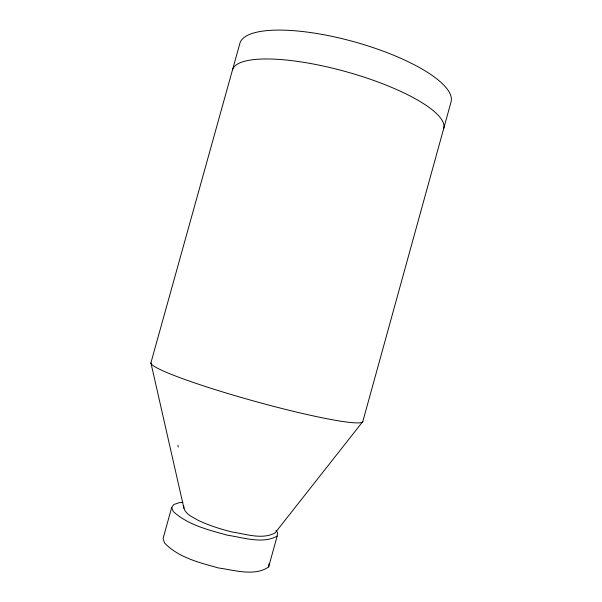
<?xml version="1.0" encoding="UTF-8"?>
<svg xmlns="http://www.w3.org/2000/svg" width="602" height="602" viewBox="0 0 602 602"><rect width="100%" height="100%" fill="white"/><g stroke="black" fill="none" stroke-linecap="round" stroke-linejoin="round"><path stroke-width="0.9" d="M182.903 502.392L179.215 502.678L173.775 504.529L171.683 507.524L163.082 538.474L164.519 542.959C178.576 557.663 199.533 562.667 218.481 567.957C233.975 570.034 254.684 576.761 268.635 566.933L277.176 536.073L277.522 532.619L275.957 530.535M268.635 566.933L269.026 563.765M362.78 421.603L451.094 101.768A109.572 32.079 15.5 0 0 354.036 41.756A109.572 32.079 15.5 0 0 239.927 43.209L150.906 362.848L183.949 508.284C185.86 514.575 192.798 516.998 197.877 520.188C208.909 525.433 220.573 529.15 232.41 532.078C246.105 534.019 262.036 539.896 275.046 532.943L362.78 421.603A109.933 9.346 15.5 0 1 254.36 401.18A109.933 9.346 15.5 0 1 150.906 362.848M277.176 536.073C262.698 544.366 242.952 537.405 227.548 535.246C208.661 529.91 188.102 525.125 173.263 511.504L171.683 507.524M177.974 445.187L178.154 447.045M183.685 505.499L183.949 508.284M232.53 69.764A109.602 28.648 15.5 0 1 345.759 71.608A109.602 28.648 15.5 0 1 443.757 128.339"/></g></svg>
